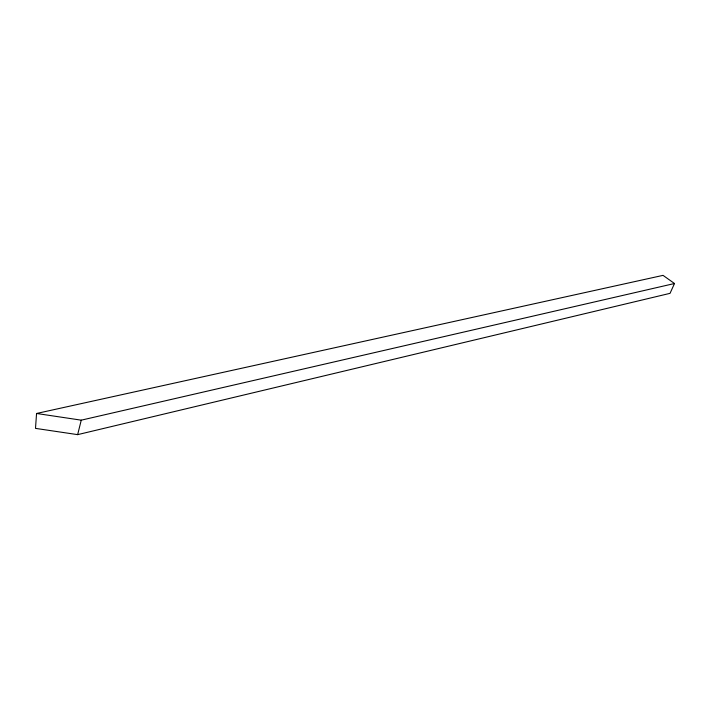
<?xml version="1.0" encoding="UTF-8"?>
<svg xmlns="http://www.w3.org/2000/svg" width="710" height="710" viewBox="0 0 710 710"><rect width="100%" height="100%" fill="white"/><g stroke="black" fill="none" stroke-linecap="round" stroke-linejoin="round"><path stroke-width="1.06" d="M36.556 413.477L35.5 428.378L77.647 434.635L670.036 293.345L674.5 283.512L663.042 275.365L36.556 413.477L81.251 420.169L674.5 283.512M77.647 434.635L81.251 420.169"/></g></svg>
